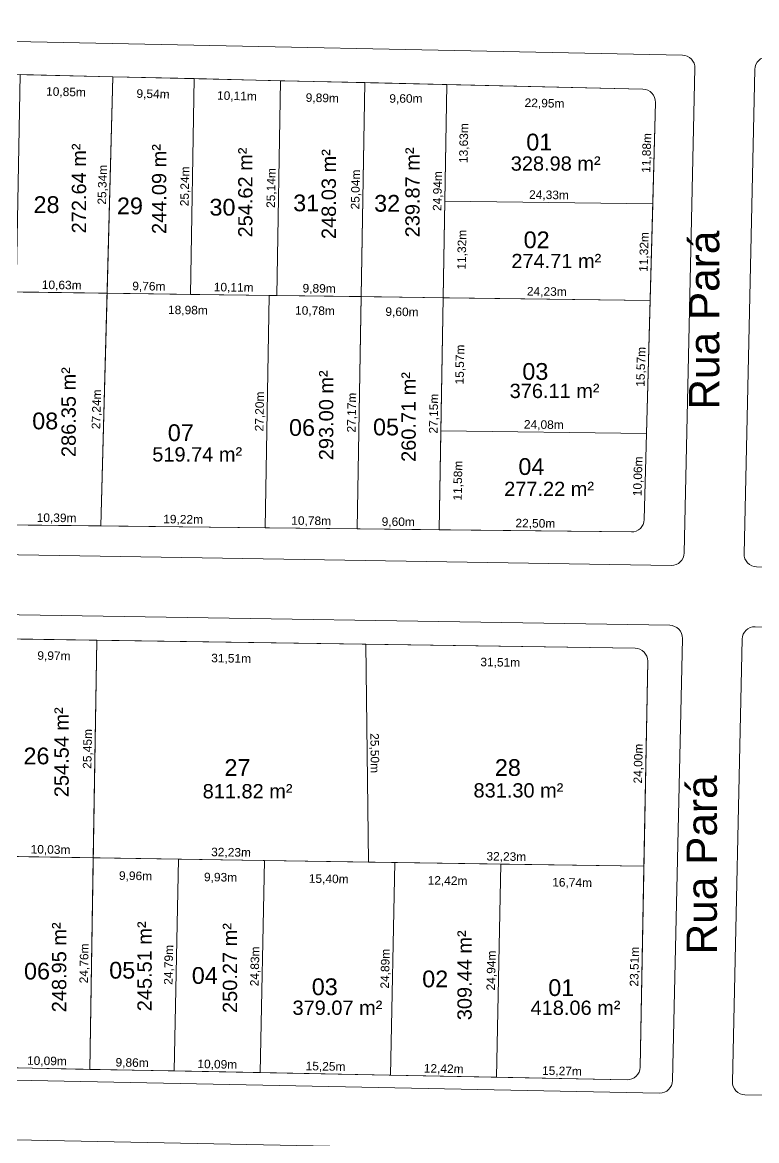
# Model space of a CAD drawing. Header units: metres. Extents: x 3808 to 8215, y 2374 to 6187.
# Drawn here: x 4943.5 to 5029.4, y 4981 to 5111.8 of the extents above; entities that cross this region are included whole.
import ezdxf
from ezdxf.enums import TextEntityAlignment as Align

# ---------------------------------------------------------------- set-up
doc = ezdxf.new("R2010")
doc.units = ezdxf.units.M
for name, color, linetype in [('Areas Lotes', 1, 'Continuous'), ('Calçada', 8, 'Continuous'), ('Lote', 7, 'Continuous'), ('Nome das Ruas', 7, 'Continuous'), ('Nº Lote', 7, 'Continuous'), ('quadras', 7, 'Continuous')]:
    doc.layers.add(name, color=color, linetype=linetype)
doc.styles.add('Arial', font='arial.ttf')
doc.dimstyles.new('Copy(2) of ISO-25', dxfattribs={"dimtxt": 1, "dimasz": 2.5, "dimexe": 1.25, "dimexo": 0.625, "dimgap": 0.2, "dimtad": 1, "dimtoh": 1, "dimlfac": 1, "dimzin": 1, "dimtxsty": 'Arial', "dimblk": 'NONE', "dimcen": 0, "dimse1": 1, "dimse2": 1, "dimsd1": 1, "dimsd2": 1, "dimclrt": 256, "dimaunit": 1, "dimadec": 3, "dimazin": 0, "dimtfac": 1, "dimtmove": 0, "dimatfit": 3, "dimldrblk": 'NONE', "dimfxl": 1, "dimtolj": 1, "dimtzin": 0, "dimarcsym": 0})

# ---------------------------------------------------------------- blocks, each defined once
blk = doc.blocks.new('*D4842')
at = {"layer": 'Defpoints', "color": 0, "linetype": 'Continuous', "transparency": 16777216}
for p in [(4952.19, 5039.51), (4952.19, 5039.51), (4951.79, 5014.05)]:
    blk.add_point(p, dxfattribs=at)
at = {"layer": 'Lote', "linetype": 'Continuous', "lineweight": 5, "transparency": 16777216, "insert": (4951.19, 5026.79), "char_height": 1, "attachment_point": 5, "rotation": 89.0823, "style": 'Arial'}
blk.add_mtext('\\A1;25,45m', dxfattribs=at)
blk = doc.blocks.new('_None')
blk = doc.blocks.new('*D4911')
at = {"layer": 'Defpoints', "color": 0, "linetype": 'Continuous', "transparency": 16777216}
for p in [(4998.99, 4988.37), (4998.99, 4988.37), (5014.26, 4988.07)]:
    blk.add_point(p, dxfattribs=at)
at = {"layer": 'Lote', "linetype": 'Continuous', "lineweight": 5, "transparency": 16777216, "insert": (5006.64, 4989.02), "char_height": 1, "attachment_point": 5, "rotation": 358.8845, "style": 'Arial'}
blk.add_mtext('\\A1;15,27m', dxfattribs=at)
blk = doc.blocks.new('*D4912')
at = {"layer": 'Defpoints', "color": 0, "linetype": 'Continuous', "transparency": 16777216}
for p in [(4986.58, 4988.61), (4986.58, 4988.61), (4998.99, 4988.37)]:
    blk.add_point(p, dxfattribs=at)
at = {"layer": 'Lote', "linetype": 'Continuous', "lineweight": 5, "transparency": 16777216, "insert": (4992.8, 4989.29), "char_height": 1, "attachment_point": 5, "rotation": 358.8845, "style": 'Arial'}
blk.add_mtext('\\A1;12,42m', dxfattribs=at)
blk = doc.blocks.new('*D4913')
at = {"layer": 'Defpoints', "color": 0, "linetype": 'Continuous', "transparency": 16777216}
for p in [(4971.33, 4988.91), (4971.33, 4988.91), (4986.58, 4988.61)]:
    blk.add_point(p, dxfattribs=at)
at = {"layer": 'Lote', "linetype": 'Continuous', "lineweight": 5, "transparency": 16777216, "insert": (4978.97, 4989.56), "char_height": 1, "attachment_point": 5, "rotation": 358.8845, "style": 'Arial'}
blk.add_mtext('\\A1;15,25m', dxfattribs=at)
blk = doc.blocks.new('*D4914')
at = {"layer": 'Defpoints', "color": 0, "linetype": 'Continuous', "transparency": 16777216}
for p in [(4961.25, 4989.11), (4961.25, 4989.11), (4971.33, 4988.91)]:
    blk.add_point(p, dxfattribs=at)
at = {"layer": 'Lote', "linetype": 'Continuous', "lineweight": 5, "transparency": 16777216, "insert": (4966.3, 4989.81), "char_height": 1, "attachment_point": 5, "rotation": 358.8845, "style": 'Arial'}
blk.add_mtext('\\A1;10,09m', dxfattribs=at)
blk = doc.blocks.new('*D4915')
at = {"layer": 'Defpoints', "color": 0, "linetype": 'Continuous', "transparency": 16777216}
for p in [(4951.39, 4989.3), (4951.39, 4989.3), (4961.25, 4989.11)]:
    blk.add_point(p, dxfattribs=at)
at = {"layer": 'Lote', "linetype": 'Continuous', "lineweight": 5, "transparency": 16777216, "insert": (4956.33, 4990), "char_height": 1, "attachment_point": 5, "rotation": 358.8845, "style": 'Arial'}
blk.add_mtext('\\A1;9,86m', dxfattribs=at)
blk = doc.blocks.new('*D4916')
at = {"layer": 'Defpoints', "color": 0, "linetype": 'Continuous', "transparency": 16777216}
for p in [(4941.3, 4989.49), (4941.3, 4989.49), (4951.39, 4989.3)]:
    blk.add_point(p, dxfattribs=at)
at = {"layer": 'Lote', "linetype": 'Continuous', "lineweight": 5, "transparency": 16777216, "insert": (4946.36, 4990.2), "char_height": 1, "attachment_point": 5, "rotation": 358.8845, "style": 'Arial'}
blk.add_mtext('\\A1;10,09m', dxfattribs=at)
blk = doc.blocks.new('*D4936')
at = {"layer": 'Defpoints', "color": 0, "linetype": 'Continuous', "transparency": 16777216}
for p in [(4942.22, 5039.65), (4952.19, 5039.51), (4952.15, 5036.73)]:
    blk.add_point(p, dxfattribs=at)
at = {"layer": 'Lote', "linetype": 'Continuous', "lineweight": 5, "transparency": 16777216, "insert": (4947.18, 5037.6), "char_height": 1, "attachment_point": 5, "rotation": 359.1606, "style": 'Arial'}
blk.add_mtext('\\A1;9,97m', dxfattribs=at)
blk = doc.blocks.new('*D4937')
at = {"layer": 'Defpoints', "color": 0, "linetype": 'Continuous', "transparency": 16777216}
for p in [(4952.19, 5039.51), (4983.7, 5039.04), (4983.66, 5036.27)]:
    blk.add_point(p, dxfattribs=at)
at = {"layer": 'Lote', "linetype": 'Continuous', "lineweight": 5, "transparency": 16777216, "insert": (4967.92, 5037.3), "char_height": 1, "attachment_point": 5, "rotation": 359.1606, "style": 'Arial'}
blk.add_mtext('\\A1;31,51m', dxfattribs=at)
blk = doc.blocks.new('*D4938')
at = {"layer": 'Defpoints', "color": 0, "linetype": 'Continuous', "transparency": 16777216}
for p in [(4983.7, 5039.04), (5015.2, 5038.58), (5015.16, 5035.81)]:
    blk.add_point(p, dxfattribs=at)
at = {"layer": 'Lote', "linetype": 'Continuous', "lineweight": 5, "transparency": 16777216, "insert": (4999.42, 5036.84), "char_height": 1, "attachment_point": 5, "rotation": 359.1606, "style": 'Arial'}
blk.add_mtext('\\A1;31,51m', dxfattribs=at)
blk = doc.blocks.new('*D4939')
at = {"layer": 'Defpoints', "color": 0, "linetype": 'Continuous', "transparency": 16777216}
for p in [(4984.01, 5013.55), (4984.01, 5013.55), (5016.23, 5013.06)]:
    blk.add_point(p, dxfattribs=at)
at = {"layer": 'Lote', "linetype": 'Continuous', "lineweight": 5, "transparency": 16777216, "insert": (5000.13, 5014.11), "char_height": 1, "attachment_point": 5, "rotation": 359.1278, "style": 'Arial'}
blk.add_mtext('\\A1;32,23m', dxfattribs=at)
blk = doc.blocks.new('*D4940')
at = {"layer": 'Defpoints', "color": 0, "linetype": 'Continuous', "transparency": 16777216}
for p in [(4951.79, 5014.05), (4951.79, 5014.05), (4984.01, 5013.55)]:
    blk.add_point(p, dxfattribs=at)
at = {"layer": 'Lote', "linetype": 'Continuous', "lineweight": 5, "transparency": 16777216, "insert": (4967.91, 5014.61), "char_height": 1, "attachment_point": 5, "rotation": 359.1117, "style": 'Arial'}
blk.add_mtext('\\A1;32,23m', dxfattribs=at)
blk = doc.blocks.new('*D4941')
at = {"layer": 'Defpoints', "color": 0, "linetype": 'Continuous', "transparency": 16777216}
for p in [(4941.75, 5014.22), (4941.75, 5014.21), (4951.79, 5014.05)]:
    blk.add_point(p, dxfattribs=at)
at = {"layer": 'Lote', "linetype": 'Continuous', "lineweight": 5, "transparency": 16777216, "insert": (4946.78, 5014.93), "char_height": 1, "attachment_point": 5, "rotation": 359.1117, "style": 'Arial'}
blk.add_mtext('\\A1;10,03m', dxfattribs=at)
blk = doc.blocks.new('*D4952')
at = {"layer": 'Defpoints', "color": 0, "linetype": 'Continuous', "transparency": 16777216}
for p in [(4983.7, 5039.04), (4983.7, 5039.04), (4984.01, 5013.55)]:
    blk.add_point(p, dxfattribs=at)
at = {"layer": 'Lote', "linetype": 'Continuous', "lineweight": 5, "transparency": 16777216, "insert": (4984.65, 5026.3), "char_height": 1, "attachment_point": 5, "rotation": 270.6992, "style": 'Arial'}
blk.add_mtext('\\A1;25,50m', dxfattribs=at)
blk = doc.blocks.new('*D4953')
at = {"layer": 'Defpoints', "color": 0, "linetype": 'Continuous', "transparency": 16777216}
for p in [(4999.49, 5013.31), (4999.49, 5013.31), (4998.99, 4988.37)]:
    blk.add_point(p, dxfattribs=at)
at = {"layer": 'Lote', "linetype": 'Continuous', "lineweight": 5, "transparency": 16777216, "insert": (4998.44, 5000.86), "char_height": 1, "attachment_point": 5, "rotation": 88.8457, "style": 'Arial'}
blk.add_mtext('\\A1;24,94m', dxfattribs=at)
blk = doc.blocks.new('*D4954')
at = {"layer": 'Defpoints', "color": 0, "linetype": 'Continuous', "transparency": 16777216}
for p in [(4987.08, 5013.5), (4986.58, 4988.61), (4986.58, 4988.61)]:
    blk.add_point(p, dxfattribs=at)
at = {"layer": 'Lote', "linetype": 'Continuous', "lineweight": 5, "transparency": 16777216, "insert": (4986.03, 5001.07), "char_height": 1, "attachment_point": 5, "rotation": 88.8457, "style": 'Arial'}
blk.add_mtext('\\A1;24,89m', dxfattribs=at)
blk = doc.blocks.new('*D4955')
at = {"layer": 'Defpoints', "color": 0, "linetype": 'Continuous', "transparency": 16777216}
for p in [(4971.83, 5013.73), (4971.33, 4988.91), (4971.33, 4988.91)]:
    blk.add_point(p, dxfattribs=at)
at = {"layer": 'Lote', "linetype": 'Continuous', "lineweight": 5, "transparency": 16777216, "insert": (4970.78, 5001.34), "char_height": 1, "attachment_point": 5, "rotation": 88.8457, "style": 'Arial'}
blk.add_mtext('\\A1;24,83m', dxfattribs=at)
blk = doc.blocks.new('*D4956')
at = {"layer": 'Defpoints', "color": 0, "linetype": 'Continuous', "transparency": 16777216}
for p in [(4961.74, 5013.89), (4961.25, 4989.11), (4961.25, 4989.11)]:
    blk.add_point(p, dxfattribs=at)
at = {"layer": 'Lote', "linetype": 'Continuous', "lineweight": 5, "transparency": 16777216, "insert": (4960.69, 5001.52), "char_height": 1, "attachment_point": 5, "rotation": 88.8457, "style": 'Arial'}
blk.add_mtext('\\A1;24,79m', dxfattribs=at)
blk = doc.blocks.new('*D4957')
at = {"layer": 'Defpoints', "color": 0, "linetype": 'Continuous', "transparency": 16777216}
for p in [(4951.79, 5014.05), (4951.39, 4989.3), (4951.39, 4989.3)]:
    blk.add_point(p, dxfattribs=at)
at = {"layer": 'Lote', "linetype": 'Continuous', "lineweight": 5, "transparency": 16777216, "insert": (4950.79, 5001.69), "char_height": 1, "attachment_point": 5, "rotation": 89.0823, "style": 'Arial'}
blk.add_mtext('\\A1;24,76m', dxfattribs=at)
blk = doc.blocks.new('*D4978')
at = {"layer": 'Defpoints', "color": 0, "linetype": 'Continuous', "transparency": 16777216}
for p in [(4999.49, 5013.31), (5016.23, 5013.06), (4999.45, 5010.39)]:
    blk.add_point(p, dxfattribs=at)
at = {"layer": 'Lote', "linetype": 'Continuous', "lineweight": 5, "transparency": 16777216, "insert": (5007.83, 5011.07), "char_height": 1, "attachment_point": 5, "rotation": 359.1278, "style": 'Arial'}
blk.add_mtext('\\A1;16,74m', dxfattribs=at)
blk = doc.blocks.new('*D4979')
at = {"layer": 'Defpoints', "color": 0, "linetype": 'Continuous', "transparency": 16777216}
for p in [(4987.08, 5013.5), (4999.49, 5013.31), (4987.03, 5010.58)]:
    blk.add_point(p, dxfattribs=at)
at = {"layer": 'Lote', "linetype": 'Continuous', "lineweight": 5, "transparency": 16777216, "insert": (4993.25, 5011.29), "char_height": 1, "attachment_point": 5, "rotation": 359.1278, "style": 'Arial'}
blk.add_mtext('\\A1;12,42m', dxfattribs=at)
blk = doc.blocks.new('*D4980')
at = {"layer": 'Defpoints', "color": 0, "linetype": 'Continuous', "transparency": 16777216}
for p in [(4951.79, 5014.05), (4961.74, 5013.89), (4951.74, 5011.12)]:
    blk.add_point(p, dxfattribs=at)
at = {"layer": 'Lote', "linetype": 'Continuous', "lineweight": 5, "transparency": 16777216, "insert": (4956.73, 5011.85), "char_height": 1, "attachment_point": 5, "rotation": 359.1278, "style": 'Arial'}
blk.add_mtext('\\A1;9,96m', dxfattribs=at)
blk = doc.blocks.new('*D4981')
at = {"layer": 'Defpoints', "color": 0, "linetype": 'Continuous', "transparency": 16777216}
for p in [(4971.68, 5013.73), (4987.08, 5013.5), (4971.63, 5010.82)]:
    blk.add_point(p, dxfattribs=at)
at = {"layer": 'Lote', "linetype": 'Continuous', "lineweight": 5, "transparency": 16777216, "insert": (4979.34, 5011.5), "char_height": 1, "attachment_point": 5, "rotation": 359.1278, "style": 'Arial'}
blk.add_mtext('\\A1;15,40m', dxfattribs=at)
blk = doc.blocks.new('*D4982')
at = {"layer": 'Defpoints', "color": 0, "linetype": 'Continuous', "transparency": 16777216}
for p in [(4961.74, 5013.89), (4971.68, 5013.73), (4961.7, 5010.97)]:
    blk.add_point(p, dxfattribs=at)
at = {"layer": 'Lote', "linetype": 'Continuous', "lineweight": 5, "transparency": 16777216, "insert": (4966.68, 5011.69), "char_height": 1, "attachment_point": 5, "rotation": 359.1278, "style": 'Arial'}
blk.add_mtext('\\A1;9,93m', dxfattribs=at)
blk = doc.blocks.new('*D4987')
at = {"layer": 'Defpoints', "color": 0, "linetype": 'Continuous', "transparency": 16777216}
for p in [(5016.23, 5013.06), (5016.23, 5013.06), (5015.79, 4989.54)]:
    blk.add_point(p, dxfattribs=at)
at = {"layer": 'Lote', "linetype": 'Continuous', "lineweight": 5, "transparency": 16777216, "insert": (5015.21, 5001.31), "char_height": 1, "attachment_point": 5, "rotation": 88.9308, "style": 'Arial'}
blk.add_mtext('\\A1;23,51m', dxfattribs=at)
blk = doc.blocks.new('*D4988')
at = {"layer": 'Defpoints', "color": 0, "linetype": 'Continuous', "transparency": 16777216}
for p in [(5016.68, 5037.05), (5016.68, 5037.05), (5016.23, 5013.06)]:
    blk.add_point(p, dxfattribs=at)
at = {"layer": 'Lote', "linetype": 'Continuous', "lineweight": 5, "transparency": 16777216, "insert": (5015.65, 5025.07), "char_height": 1, "attachment_point": 5, "rotation": 88.9308, "style": 'Arial'}
blk.add_mtext('\\A1;24,00m', dxfattribs=at)
blk = doc.blocks.new('*D5236')
at = {"layer": 'Defpoints', "color": 0, "linetype": 'Continuous', "transparency": 16777216}
for p in [(4992.27, 5052.43), (4992.27, 5052.43), (5014.76, 5052.17)]:
    blk.add_point(p, dxfattribs=at)
at = {"layer": 'Lote', "linetype": 'Continuous', "lineweight": 5, "transparency": 16777216, "insert": (5003.53, 5053.1), "char_height": 1, "attachment_point": 5, "rotation": 359.3445, "style": 'Arial'}
blk.add_mtext('\\A1;22,50m', dxfattribs=at)
blk = doc.blocks.new('*D5237')
at = {"layer": 'Defpoints', "color": 0, "linetype": 'Continuous', "transparency": 16777216}
for p in [(4982.67, 5052.54), (4982.67, 5052.54), (4992.27, 5052.43)]:
    blk.add_point(p, dxfattribs=at)
at = {"layer": 'Lote', "linetype": 'Continuous', "lineweight": 5, "transparency": 16777216, "insert": (4987.48, 5053.28), "char_height": 1, "attachment_point": 5, "rotation": 359.3445, "style": 'Arial'}
blk.add_mtext('\\A1;9,60m', dxfattribs=at)
blk = doc.blocks.new('*D5238')
at = {"layer": 'Defpoints', "color": 0, "linetype": 'Continuous', "transparency": 16777216}
for p in [(4971.9, 5052.66), (4971.9, 5052.66), (4982.67, 5052.54)]:
    blk.add_point(p, dxfattribs=at)
at = {"layer": 'Lote', "linetype": 'Continuous', "lineweight": 5, "transparency": 16777216, "insert": (4977.29, 5053.4), "char_height": 1, "attachment_point": 5, "rotation": 359.3445, "style": 'Arial'}
blk.add_mtext('\\A1;10,78m', dxfattribs=at)
blk = doc.blocks.new('*D5239')
at = {"layer": 'Defpoints', "color": 0, "linetype": 'Continuous', "transparency": 16777216}
for p in [(4952.68, 5052.88), (4952.68, 5052.88), (4971.9, 5052.66)]:
    blk.add_point(p, dxfattribs=at)
at = {"layer": 'Lote', "linetype": 'Continuous', "lineweight": 5, "transparency": 16777216, "insert": (4962.3, 5053.57), "char_height": 1, "attachment_point": 5, "rotation": 359.3445, "style": 'Arial'}
blk.add_mtext('\\A1;19,22m', dxfattribs=at)
blk = doc.blocks.new('*D5240')
at = {"layer": 'Defpoints', "color": 0, "linetype": 'Continuous', "transparency": 16777216}
for p in [(4942.29, 5053), (4942.29, 5053), (4952.68, 5052.88)]:
    blk.add_point(p, dxfattribs=at)
at = {"layer": 'Lote', "linetype": 'Continuous', "lineweight": 5, "transparency": 16777216, "insert": (4947.49, 5053.74), "char_height": 1, "attachment_point": 5, "rotation": 359.3445, "style": 'Arial'}
blk.add_mtext('\\A1;10,39m', dxfattribs=at)
blk = doc.blocks.new('*D5258')
at = {"layer": 'Defpoints', "color": 0, "linetype": 'Continuous', "transparency": 16777216}
for p in [(4943.22, 5105.7), (4954.06, 5105.44), (4953.99, 5102.65)]:
    blk.add_point(p, dxfattribs=at)
at = {"layer": 'Lote', "linetype": 'Continuous', "lineweight": 5, "transparency": 16777216, "insert": (4948.59, 5103.58), "char_height": 1, "attachment_point": 5, "rotation": 358.6488, "style": 'Arial'}
blk.add_mtext('\\A1;10,85m', dxfattribs=at)
blk = doc.blocks.new('*D5259')
at = {"layer": 'Defpoints', "color": 0, "linetype": 'Continuous', "transparency": 16777216}
for p in [(4954.06, 5105.44), (4963.6, 5105.22), (4963.53, 5102.43)]:
    blk.add_point(p, dxfattribs=at)
at = {"layer": 'Lote', "linetype": 'Continuous', "lineweight": 5, "transparency": 16777216, "insert": (4958.78, 5103.34), "char_height": 1, "attachment_point": 5, "rotation": 358.6488, "style": 'Arial'}
blk.add_mtext('\\A1;9,54m', dxfattribs=at)
blk = doc.blocks.new('*D5260')
at = {"layer": 'Defpoints', "color": 0, "linetype": 'Continuous', "transparency": 16777216}
for p in [(4963.6, 5105.22), (4973.7, 5104.98), (4973.63, 5102.19)]:
    blk.add_point(p, dxfattribs=at)
at = {"layer": 'Lote', "linetype": 'Continuous', "lineweight": 5, "transparency": 16777216, "insert": (4968.6, 5103.11), "char_height": 1, "attachment_point": 5, "rotation": 358.6488, "style": 'Arial'}
blk.add_mtext('\\A1;10,11m', dxfattribs=at)
blk = doc.blocks.new('*D5261')
at = {"layer": 'Defpoints', "color": 0, "linetype": 'Continuous', "transparency": 16777216}
for p in [(4973.7, 5104.98), (4983.58, 5104.75), (4983.52, 5101.96)]:
    blk.add_point(p, dxfattribs=at)
at = {"layer": 'Lote', "linetype": 'Continuous', "lineweight": 5, "transparency": 16777216, "insert": (4978.59, 5102.87), "char_height": 1, "attachment_point": 5, "rotation": 358.6488, "style": 'Arial'}
blk.add_mtext('\\A1;9,89m', dxfattribs=at)
blk = doc.blocks.new('*D5262')
at = {"layer": 'Defpoints', "color": 0, "linetype": 'Continuous', "transparency": 16777216}
for p in [(4993.18, 5104.52), (5016.12, 5103.98), (5016.06, 5101.19)]:
    blk.add_point(p, dxfattribs=at)
at = {"layer": 'Lote', "linetype": 'Continuous', "lineweight": 5, "transparency": 16777216, "insert": (5004.6, 5102.26), "char_height": 1, "attachment_point": 5, "rotation": 358.6488, "style": 'Arial'}
blk.add_mtext('\\A1;22,95m', dxfattribs=at)
blk = doc.blocks.new('*D5263')
at = {"layer": 'Defpoints', "color": 0, "linetype": 'Continuous', "transparency": 16777216}
for p in [(4992.94, 5090.89), (5017.27, 5090.56), (5017.27, 5090.56)]:
    blk.add_point(p, dxfattribs=at)
at = {"layer": 'Lote', "linetype": 'Continuous', "lineweight": 5, "transparency": 16777216, "insert": (5005.12, 5091.53), "char_height": 1, "attachment_point": 5, "rotation": 359.2265, "style": 'Arial'}
blk.add_mtext('\\A1;24,33m', dxfattribs=at)
blk = doc.blocks.new('*D5264')
at = {"layer": 'Defpoints', "color": 0, "linetype": 'Continuous', "transparency": 16777216}
for p in [(4992.74, 5079.58), (5016.97, 5079.25), (5016.97, 5079.25)]:
    blk.add_point(p, dxfattribs=at)
at = {"layer": 'Lote', "linetype": 'Continuous', "lineweight": 5, "transparency": 16777216, "insert": (5004.87, 5080.22), "char_height": 1, "attachment_point": 5, "rotation": 359.2265, "style": 'Arial'}
blk.add_mtext('\\A1;24,23m', dxfattribs=at)
blk = doc.blocks.new('*D5265')
at = {"layer": 'Defpoints', "color": 0, "linetype": 'Continuous', "transparency": 16777216}
for p in [(4992.47, 5064.01), (5016.55, 5063.68), (5016.55, 5063.68)]:
    blk.add_point(p, dxfattribs=at)
at = {"layer": 'Lote', "linetype": 'Continuous', "lineweight": 5, "transparency": 16777216, "insert": (5004.52, 5064.65), "char_height": 1, "attachment_point": 5, "rotation": 359.2265, "style": 'Arial'}
blk.add_mtext('\\A1;24,08m', dxfattribs=at)
blk = doc.blocks.new('*D5266')
at = {"layer": 'Defpoints', "color": 0, "linetype": 'Continuous', "transparency": 16777216}
for p in [(5016.55, 5063.68), (5016.55, 5063.68), (5016.28, 5053.63)]:
    blk.add_point(p, dxfattribs=at)
at = {"layer": 'Lote', "linetype": 'Continuous', "lineweight": 5, "transparency": 16777216, "insert": (5015.61, 5058.68), "char_height": 1, "attachment_point": 5, "rotation": 88.4657, "style": 'Arial'}
blk.add_mtext('\\A1;10,06m', dxfattribs=at)
blk = doc.blocks.new('*D5267')
at = {"layer": 'Defpoints', "color": 0, "linetype": 'Continuous', "transparency": 16777216}
for p in [(5016.97, 5079.25), (5016.97, 5079.25), (5016.55, 5063.68)]:
    blk.add_point(p, dxfattribs=at)
at = {"layer": 'Lote', "linetype": 'Continuous', "lineweight": 5, "transparency": 16777216, "insert": (5015.96, 5071.49), "char_height": 1, "attachment_point": 5, "rotation": 88.4657, "style": 'Arial'}
blk.add_mtext('\\A1;15,57m', dxfattribs=at)
blk = doc.blocks.new('*D5268')
at = {"layer": 'Defpoints', "color": 0, "linetype": 'Continuous', "transparency": 16777216}
for p in [(5017.27, 5090.56), (5017.27, 5090.56), (5016.97, 5079.25)]:
    blk.add_point(p, dxfattribs=at)
at = {"layer": 'Lote', "linetype": 'Continuous', "lineweight": 5, "transparency": 16777216, "insert": (5016.32, 5084.93), "char_height": 1, "attachment_point": 5, "rotation": 88.4657, "style": 'Arial'}
blk.add_mtext('\\A1;11,32m', dxfattribs=at)
blk = doc.blocks.new('*D5269')
at = {"layer": 'Defpoints', "color": 0, "linetype": 'Continuous', "transparency": 16777216}
for p in [(5017.59, 5102.44), (5017.59, 5102.44), (5017.27, 5090.56)]:
    blk.add_point(p, dxfattribs=at)
at = {"layer": 'Lote', "linetype": 'Continuous', "lineweight": 5, "transparency": 16777216, "insert": (5016.63, 5096.52), "char_height": 1, "attachment_point": 5, "rotation": 88.4657, "style": 'Arial'}
blk.add_mtext('\\A1;11,88m', dxfattribs=at)
blk = doc.blocks.new('*D5270')
at = {"layer": 'Defpoints', "color": 0, "linetype": 'Continuous', "transparency": 16777216}
for p in [(4973.26, 5079.84), (4973.26, 5079.84), (4983.15, 5079.71)]:
    blk.add_point(p, dxfattribs=at)
at = {"layer": 'Lote', "linetype": 'Continuous', "lineweight": 5, "transparency": 16777216, "insert": (4978.22, 5080.58), "char_height": 1, "attachment_point": 5, "rotation": 359.2265, "style": 'Arial'}
blk.add_mtext('\\A1;9,89m', dxfattribs=at)
blk = doc.blocks.new('*D5271')
at = {"layer": 'Defpoints', "color": 0, "linetype": 'Continuous', "transparency": 16777216}
for p in [(4963.16, 5079.98), (4963.16, 5079.98), (4973.26, 5079.84)]:
    blk.add_point(p, dxfattribs=at)
at = {"layer": 'Lote', "linetype": 'Continuous', "lineweight": 5, "transparency": 16777216, "insert": (4968.22, 5080.71), "char_height": 1, "attachment_point": 5, "rotation": 359.2265, "style": 'Arial'}
blk.add_mtext('\\A1;10,11m', dxfattribs=at)
blk = doc.blocks.new('*D5272')
at = {"layer": 'Defpoints', "color": 0, "linetype": 'Continuous', "transparency": 16777216}
for p in [(4953.39, 5080.11), (4953.39, 5080.11), (4963.16, 5079.98)]:
    blk.add_point(p, dxfattribs=at)
at = {"layer": 'Lote', "linetype": 'Continuous', "lineweight": 5, "transparency": 16777216, "insert": (4958.29, 5080.84), "char_height": 1, "attachment_point": 5, "rotation": 359.2265, "style": 'Arial'}
blk.add_mtext('\\A1;9,76m', dxfattribs=at)
blk = doc.blocks.new('*D5273')
at = {"layer": 'Defpoints', "color": 0, "linetype": 'Continuous', "transparency": 16777216}
for p in [(4942.77, 5080.25), (4942.77, 5080.25), (4953.39, 5080.11)]:
    blk.add_point(p, dxfattribs=at)
at = {"layer": 'Lote', "linetype": 'Continuous', "lineweight": 5, "transparency": 16777216, "insert": (4948.09, 5080.98), "char_height": 1, "attachment_point": 5, "rotation": 359.2265, "style": 'Arial'}
blk.add_mtext('\\A1;10,63m', dxfattribs=at)
blk = doc.blocks.new('*D5290')
at = {"layer": 'Defpoints', "color": 0, "linetype": 'Continuous', "transparency": 16777216}
for p in [(4953.39, 5080.11), (4972.37, 5079.85), (4972.33, 5077.12)]:
    blk.add_point(p, dxfattribs=at)
at = {"layer": 'Lote', "linetype": 'Continuous', "lineweight": 5, "transparency": 16777216, "insert": (4962.86, 5078.05), "char_height": 1, "attachment_point": 5, "rotation": 359.2265, "style": 'Arial'}
blk.add_mtext('\\A1;18,98m', dxfattribs=at)
blk = doc.blocks.new('*D5291')
at = {"layer": 'Defpoints', "color": 0, "linetype": 'Continuous', "transparency": 16777216}
for p in [(4972.37, 5079.85), (4983.15, 5079.71), (4983.11, 5077.11)]:
    blk.add_point(p, dxfattribs=at)
at = {"layer": 'Lote', "linetype": 'Continuous', "lineweight": 5, "transparency": 16777216, "insert": (4977.73, 5077.98), "char_height": 1, "attachment_point": 5, "rotation": 359.2265, "style": 'Arial'}
blk.add_mtext('\\A1;10,78m', dxfattribs=at)
blk = doc.blocks.new('*D5292')
at = {"layer": 'Defpoints', "color": 0, "linetype": 'Continuous', "transparency": 16777216}
for p in [(4983.15, 5079.71), (4992.74, 5079.58), (4992.71, 5076.97)]:
    blk.add_point(p, dxfattribs=at)
at = {"layer": 'Lote', "linetype": 'Continuous', "lineweight": 5, "transparency": 16777216, "insert": (4987.92, 5077.84), "char_height": 1, "attachment_point": 5, "rotation": 359.2265, "style": 'Arial'}
blk.add_mtext('\\A1;9,60m', dxfattribs=at)
blk = doc.blocks.new('*D5293')
at = {"layer": 'Defpoints', "color": 0, "linetype": 'Continuous', "transparency": 16777216}
for p in [(4983.15, 5079.71), (4983.15, 5079.71), (4982.67, 5052.54)]:
    blk.add_point(p, dxfattribs=at)
at = {"layer": 'Lote', "linetype": 'Continuous', "lineweight": 5, "transparency": 16777216, "insert": (4982.11, 5066.14), "char_height": 1, "attachment_point": 5, "rotation": 89.0013, "style": 'Arial'}
blk.add_mtext('\\A1;27,17m', dxfattribs=at)
blk = doc.blocks.new('*D5294')
at = {"layer": 'Defpoints', "color": 0, "linetype": 'Continuous', "transparency": 16777216}
for p in [(4972.37, 5079.85), (4972.37, 5079.85), (4971.9, 5052.66)]:
    blk.add_point(p, dxfattribs=at)
at = {"layer": 'Lote', "linetype": 'Continuous', "lineweight": 5, "transparency": 16777216, "insert": (4971.33, 5066.27), "char_height": 1, "attachment_point": 5, "rotation": 89.0013, "style": 'Arial'}
blk.add_mtext('\\A1;27,20m', dxfattribs=at)
blk = doc.blocks.new('*D5295')
at = {"layer": 'Defpoints', "color": 0, "linetype": 'Continuous', "transparency": 16777216}
for p in [(4953.39, 5080.11), (4953.39, 5080.11), (4952.68, 5052.88)]:
    blk.add_point(p, dxfattribs=at)
at = {"layer": 'Lote', "linetype": 'Continuous', "lineweight": 5, "transparency": 16777216, "insert": (4952.24, 5066.52), "char_height": 1, "attachment_point": 5, "rotation": 88.498, "style": 'Arial'}
blk.add_mtext('\\A1;27,24m', dxfattribs=at)
blk = doc.blocks.new('*D5315')
at = {"layer": 'Defpoints', "color": 0, "linetype": 'Continuous', "transparency": 16777216}
for p in [(4954.06, 5105.44), (4954.06, 5105.44), (4953.39, 5080.11)]:
    blk.add_point(p, dxfattribs=at)
at = {"layer": 'Lote', "linetype": 'Continuous', "lineweight": 5, "transparency": 16777216, "insert": (4952.93, 5092.8), "char_height": 1, "attachment_point": 5, "rotation": 88.498, "style": 'Arial'}
blk.add_mtext('\\A1;25,34m', dxfattribs=at)
blk = doc.blocks.new('*D5316')
at = {"layer": 'Defpoints', "color": 0, "linetype": 'Continuous', "transparency": 16777216}
for p in [(4963.6, 5105.22), (4963.6, 5105.22), (4963.16, 5079.98)]:
    blk.add_point(p, dxfattribs=at)
at = {"layer": 'Lote', "linetype": 'Continuous', "lineweight": 5, "transparency": 16777216, "insert": (4962.58, 5092.61), "char_height": 1, "attachment_point": 5, "rotation": 89.0013, "style": 'Arial'}
blk.add_mtext('\\A1;25,24m', dxfattribs=at)
blk = doc.blocks.new('*D5317')
at = {"layer": 'Defpoints', "color": 0, "linetype": 'Continuous', "transparency": 16777216}
for p in [(4973.7, 5104.98), (4973.7, 5104.98), (4973.26, 5079.84)]:
    blk.add_point(p, dxfattribs=at)
at = {"layer": 'Lote', "linetype": 'Continuous', "lineweight": 5, "transparency": 16777216, "insert": (4972.68, 5092.42), "char_height": 1, "attachment_point": 5, "rotation": 89.0013, "style": 'Arial'}
blk.add_mtext('\\A1;25,14m', dxfattribs=at)
blk = doc.blocks.new('*D5318')
at = {"layer": 'Defpoints', "color": 0, "linetype": 'Continuous', "transparency": 16777216}
for p in [(4993.18, 5104.52), (4992.74, 5079.58), (4992.74, 5079.58)]:
    blk.add_point(p, dxfattribs=at)
at = {"layer": 'Lote', "linetype": 'Continuous', "lineweight": 5, "transparency": 16777216, "insert": (4992.16, 5092.06), "char_height": 1, "attachment_point": 5, "rotation": 89.0013, "style": 'Arial'}
blk.add_mtext('\\A1;24,94m', dxfattribs=at)
blk = doc.blocks.new('*D5319')
at = {"layer": 'Defpoints', "color": 0, "linetype": 'Continuous', "transparency": 16777216}
for p in [(4993.18, 5104.52), (4992.94, 5090.89), (4995.91, 5090.84)]:
    blk.add_point(p, dxfattribs=at)
at = {"layer": 'Lote', "linetype": 'Continuous', "lineweight": 5, "transparency": 16777216, "insert": (4995.23, 5097.67), "char_height": 1, "attachment_point": 5, "rotation": 89.0013, "style": 'Arial'}
blk.add_mtext('\\A1;13,63m', dxfattribs=at)
blk = doc.blocks.new('*D5320')
at = {"layer": 'Defpoints', "color": 0, "linetype": 'Continuous', "transparency": 16777216}
for p in [(4992.94, 5090.89), (4992.74, 5079.58), (4995.71, 5079.53)]:
    blk.add_point(p, dxfattribs=at)
at = {"layer": 'Lote', "linetype": 'Continuous', "lineweight": 5, "transparency": 16777216, "insert": (4995.01, 5085.2), "char_height": 1, "attachment_point": 5, "rotation": 89.0013, "style": 'Arial'}
blk.add_mtext('\\A1;11,32m', dxfattribs=at)
blk = doc.blocks.new('*D5321')
at = {"layer": 'Defpoints', "color": 0, "linetype": 'Continuous', "transparency": 16777216}
for p in [(4992.74, 5079.58), (4992.47, 5064.01), (4995.44, 5063.96)]:
    blk.add_point(p, dxfattribs=at)
at = {"layer": 'Lote', "linetype": 'Continuous', "lineweight": 5, "transparency": 16777216, "insert": (4994.77, 5071.76), "char_height": 1, "attachment_point": 5, "rotation": 89.0013, "style": 'Arial'}
blk.add_mtext('\\A1;15,57m', dxfattribs=at)
blk = doc.blocks.new('*D5322')
at = {"layer": 'Defpoints', "color": 0, "linetype": 'Continuous', "transparency": 16777216}
for p in [(4992.47, 5064.01), (4992.27, 5052.43), (4995.24, 5052.38)]:
    blk.add_point(p, dxfattribs=at)
at = {"layer": 'Lote', "linetype": 'Continuous', "lineweight": 5, "transparency": 16777216, "insert": (4994.54, 5058.18), "char_height": 1, "attachment_point": 5, "rotation": 89.0013, "style": 'Arial'}
blk.add_mtext('\\A1;11,58m', dxfattribs=at)
blk = doc.blocks.new('*D5323')
at = {"layer": 'Defpoints', "color": 0, "linetype": 'Continuous', "transparency": 16777216}
for p in [(4992.74, 5079.58), (4992.74, 5079.58), (4992.27, 5052.43)]:
    blk.add_point(p, dxfattribs=at)
at = {"layer": 'Lote', "linetype": 'Continuous', "lineweight": 5, "transparency": 16777216, "insert": (4991.71, 5066.02), "char_height": 1, "attachment_point": 5, "rotation": 89.0013, "style": 'Arial'}
blk.add_mtext('\\A1;27,15m', dxfattribs=at)
blk = doc.blocks.new('*D5326')
at = {"layer": 'Defpoints', "color": 0, "linetype": 'Continuous', "transparency": 16777216}
for p in [(4983.58, 5104.75), (4983.58, 5104.75), (4983.15, 5079.71)]:
    blk.add_point(p, dxfattribs=at)
at = {"layer": 'Lote', "linetype": 'Continuous', "lineweight": 5, "transparency": 16777216, "insert": (4982.56, 5092.24), "char_height": 1, "attachment_point": 5, "rotation": 89.0013, "style": 'Arial'}
blk.add_mtext('\\A1;25,04m', dxfattribs=at)
blk = doc.blocks.new('*D5327')
at = {"layer": 'Defpoints', "color": 0, "linetype": 'Continuous', "transparency": 16777216}
for p in [(4983.58, 5104.75), (4993.18, 5104.75), (4993.18, 5102)]:
    blk.add_point(p, dxfattribs=at)
at = {"layer": 'Lote', "linetype": 'Continuous', "lineweight": 5, "transparency": 16777216, "insert": (4988.38, 5102.8), "char_height": 1, "attachment_point": 5, "style": 'Arial'}
blk.add_mtext('\\A1;9,60m', dxfattribs=at)

msp = doc.modelspace()

# ---------------------------------------------------------------- linework, layer by layer
at = {"layer": 'Calçada', "linetype": 'Continuous', "lineweight": 5}
for p, q in [((5020.741, 5107.963), (4833.019, 5111.8)), ((5022.21, 5106.43), (5020.954, 5049.719)), ((5029.208, 5106.292), (5027.953, 5049.623)), ((5019.43, 5048.252), (4831.034, 5051.303)), ((5214.622, 5045.091), (5029.429, 5048.09)), ((5019.257, 5041.254), (4830.747, 5044.307)), ((5214.475, 5038.093), (5029.256, 5041.092)), ((5020.732, 5039.721), (5019.586, 4987.989)), ((5027.732, 5039.625), (5026.585, 4987.855)), ((4828.981, 4990.326), (5018.057, 4986.523)), ((5028.055, 4986.322), (5213.395, 4982.594)), ((4830.324, 4983.298), (5014.427, 4979.594))]:
    msp.add_line(p, q, dxfattribs=at)
for centre, start, end in [((5020.71, 5106.463), 358.73121, 88.82901), ((5030.708, 5106.259), 88.82901, 178.7312), ((5019.454, 5049.752), 269.07229, 358.73121), ((5029.453, 5049.59), 178.7312, 269.07229), ((5019.233, 5039.754), 358.73121, 89.07229), ((5029.231, 5039.592), 89.07229, 178.7312), ((5018.087, 4988.022), 268.84767, 358.73121), ((5028.085, 4987.821), 178.7312, 268.84767)]:
    msp.add_arc(centre, 1.5, start, end, dxfattribs=at)
at = {"layer": 'Lote', "lineweight": 5}
for p, q in [((4952.68, 5052.881), (4954.058, 5105.442)), ((4963.156, 5079.978), (4963.596, 5105.217)), ((4973.262, 5079.842), (4973.701, 5104.978)), ((4982.673, 5052.538), (4983.583, 5104.745)), ((4992.27, 5052.428), (4993.178, 5104.519)), ((4992.941, 5090.892), (5017.27, 5090.564)), ((4926.105, 5080.478), (5016.967, 5079.252)), ((4971.896, 5052.661), (4972.37, 5079.854)), ((4992.472, 5064.009), (5016.55, 5063.684)), ((4951.389, 4989.297), (4952.193, 5039.506)), ((4971.675, 5013.733), (4925.289, 5014.482)), ((4961.245, 4989.105), (4961.745, 5013.894)), ((4971.33, 4988.909), (4971.831, 5013.731)), ((5016.229, 5013.055), (4971.675, 5013.733)), ((4986.576, 4988.612), (4987.077, 5013.499)), ((4998.992, 4988.37), (4999.494, 5013.31))]:
    msp.add_line(p, q, dxfattribs=at)
at = {"layer": 'Lote', "linetype": 'Continuous', "lineweight": 5}
msp.add_line((4984.007, 5013.555), (4983.696, 5039.044), dxfattribs=at)
at = {"layer": 'Lote', "linetype": 'Continuous', "lineweight": 5, "flags": 128}
for points in [[(4954.058, 5105.442), (4943.215, 5105.697), (4942.768, 5080.253), (4953.394, 5080.11)], [(4963.596, 5105.217), (4954.058, 5105.442), (4953.394, 5080.11), (4963.156, 5079.978)], [(4963.156, 5079.978), (4973.262, 5079.842), (4973.701, 5104.978), (4963.596, 5105.217)], [(4973.262, 5079.842), (4983.147, 5079.708), (4983.583, 5104.745), (4973.701, 5104.978)], [(4983.147, 5079.708), (4992.743, 5079.579), (4992.941, 5090.892), (4993.178, 5104.519), (4983.583, 5104.745)], [(4992.743, 5079.579), (5016.967, 5079.252), (5017.27, 5090.564), (4992.941, 5090.892)], [(4942.289, 5053), (4952.68, 5052.881), (4953.394, 5080.11), (4942.768, 5080.253)], [(4972.37, 5079.854), (4953.394, 5080.11), (4952.68, 5052.881), (4971.896, 5052.661)], [(4972.37, 5079.854), (4971.896, 5052.661), (4982.673, 5052.538), (4983.147, 5079.708)], [(4983.147, 5079.708), (4982.673, 5052.538), (4992.27, 5052.428), (4992.472, 5064.009), (4992.743, 5079.579)], [(4992.743, 5079.579), (4992.472, 5064.009), (5016.55, 5063.684), (5016.967, 5079.252)], [(4941.755, 5014.216), (4951.786, 5014.054), (4952.193, 5039.506), (4942.222, 5039.652)], [(4951.786, 5014.054), (4971.675, 5013.733), (4984.007, 5013.546), (4983.696, 5039.044), (4952.193, 5039.506)], [(4941.301, 4989.494), (4951.389, 4989.297), (4951.786, 5014.054), (4941.755, 5014.216)], [(4951.389, 4989.297), (4961.245, 4989.105), (4961.745, 5013.894), (4951.786, 5014.054)], [(4961.245, 4989.105), (4971.33, 4988.909), (4971.831, 5013.731), (4971.675, 5013.733), (4961.745, 5013.894)], [(4971.33, 4988.909), (4986.576, 4988.612), (4987.077, 5013.499), (4971.831, 5013.731)], [(4986.576, 4988.612), (4998.992, 4988.37), (4999.494, 5013.31), (4987.077, 5013.499)]]:
    msp.add_lwpolyline(points, close=True, dxfattribs=at)
for points in [[(5017.27, 5090.564), (5017.588, 5102.438, 0.4151498), (5016.124, 5103.978), (4993.178, 5104.519), (4992.941, 5090.892)], [(5014.764, 5052.171, 0.4097284), (5016.281, 5053.631), (5016.55, 5063.684), (4992.472, 5064.009), (4992.27, 5052.428)], [(5016.229, 5013.055), (5016.677, 5037.055, 0.4153888), (5015.199, 5038.583), (4983.696, 5039.044), (4984.007, 5013.546)], [(4998.992, 4988.37), (5014.261, 4988.073, 0.4144501), (5015.79, 4989.545), (5016.229, 5013.055), (4999.494, 5013.31)]]:
    msp.add_lwpolyline(points, format="xyb", close=True, dxfattribs=at)
at = {"layer": 'quadras', "lineweight": 5}
for p, q in [((4834.397, 5108.264), (5016.124, 5103.978)), ((5017.588, 5102.438), (5016.281, 5053.631)), ((5014.764, 5052.171), (4832.847, 5054.252)), ((5015.199, 5038.583), (4833.314, 5041.248)), ((5015.79, 4989.545), (5016.677, 5037.055)), ((4832.384, 4991.614), (5014.261, 4988.073))]:
    msp.add_line(p, q, dxfattribs=at)
for centre, start, end in [((5016.088, 5102.478), 358.46569, 88.64879), ((5014.781, 5053.671), 269.34447, 358.46569), ((5015.177, 5037.083), 358.93078, 89.16058), ((5014.29, 4989.573), 268.8845, 358.93078)]:
    msp.add_arc(centre, 1.5, start, end, dxfattribs=at)

# ---------------------------------------------------------------- texts
at = {"layer": 'Areas Lotes', "lineweight": 5, "style": 'Arial'}
for s, p in [('272.64 m²', (4950.946, 5087.11)), ('244.09 m²', (4960.331, 5087.036)), ('254.62 m²', (4970.417, 5086.633)), ('248.03 m²', (4980.183, 5086.446)), ('239.87 m²', (4989.982, 5086.645)), ('286.35 m²', (4949.731, 5060.936)), ('293.00 m²', (4979.879, 5060.568)), ('260.71 m²', (4989.524, 5060.368)), ('254.54 m²', (4948.906, 5021.141)), ('248.95 m²', (4948.622, 4995.975)), ('245.51 m²', (4958.621, 4996.092)), ('250.27 m²', (4968.614, 4995.894)), ('309.44 m²', (4996.074, 4995.044))]:
    msp.add_text(s, height=1.6726, rotation=90, dxfattribs=at).set_placement(p)
at = {"layer": 'Areas Lotes', "linetype": 'Continuous', "lineweight": 5, "style": 'Arial'}
for s, p in [('328.98 m²', (5000.647, 5094.448)), ('274.71 m²', (5000.721, 5083.04)), ('376.11 m²', (5000.522, 5067.843)), ('519.74 m²', (4958.69, 5060.418)), ('277.22 m²', (4999.877, 5056.379)), ('811.82 m²', (4964.586, 5021.004)), ('831.30 m²', (4996.289, 5021.103)), ('379.07 m²', (4975.101, 4995.673)), ('418.06 m²', (5002.969, 4995.666))]:
    msp.add_text(s, height=1.6726, dxfattribs=at).set_placement(p)
at = {"layer": 'Nome das Ruas', "lineweight": 5, "style": 'Arial'}
for p in [(5025.057, 5066.49, 165.916), (5024.77, 5002.741, 165.916)]:
    msp.add_text('Rua Pará', height=3.55, rotation=90, dxfattribs=at).set_placement(p)
at = {"layer": 'Nº Lote', "linetype": 'Continuous', "lineweight": 5, "style": 'Arial'}
for s, p in [('01', (5003.984, 5096.816)), ('28', (4946.312, 5089.496)), ('29', (4956.077, 5089.344)), ('30', (4966.909, 5089.191)), ('31', (4976.705, 5089.696)), ('32', (4986.18, 5089.65)), ('02', (5003.679, 5085.379)), ('03', (5003.526, 5069.977)), ('08', (4946.16, 5064.182)), ('06', (4976.216, 5063.42)), ('05', (4986.049, 5063.477)), ('07', (4962.027, 5062.81)), ('04', (5003.068, 5058.845)), ('26', (4945.137, 5024.986)), ('27', (4968.66, 5023.63)), ('28', (5000.309, 5023.63)), ('06', (4945.199, 4999.81)), ('05', (4955.171, 4999.912)), ('04', (4964.839, 4999.302)), ('02', (4991.806, 4998.895)), ('03', (4978.882, 4997.98)), ('01', (5006.562, 4997.878))]:
    msp.add_text(s, height=1.96, dxfattribs=at).set_placement(p, align=Align.CENTER)

# ---------------------------------------------------------------- dimensions: what is measured, and where the dimension line sits
at = {"layer": 'Lote', "linetype": 'Continuous', "lineweight": 5}
for base, p1, p2, angle, picture, middle in [((4953.992, 5102.653), (4943.215, 5105.697), (4954.058, 5105.442), 178.64879, '*D5258', (4948.59, 5103.582)), ((4963.53, 5102.428), (4954.058, 5105.442), (4963.596, 5105.217), 178.64879, '*D5259', (4958.78, 5103.341)), ((4973.635, 5102.19), (4963.596, 5105.217), (4973.701, 5104.978), 178.64879, '*D5260', (4968.601, 5103.11)), ((4983.5173, 5101.9567), (4973.7005, 5104.9784), (4983.5831, 5104.7452), 178.64879, '*D5261', (4978.5949, 5102.8739)), ((5016.058, 5101.189), (4993.178, 5104.519), (5016.124, 5103.978), 178.64879, '*D5262', (5004.604, 5102.26)), ((5017.588, 5102.438), (5017.27, 5090.564), (5017.588, 5102.438), 268.46569, '*D5269', (5016.628, 5096.522)), ((4995.7114, 5079.5268), (4992.9406, 5090.892), (4992.7434, 5079.5786), 89.00132, '*D5320', (4995.0092, 5085.1975)), ((5017.27, 5090.564), (5016.967, 5079.252), (5017.27, 5090.564), 268.46569, '*D5268', (5016.318, 5084.929)), ((4942.768, 5080.253), (4953.394, 5080.11), (4942.768, 5080.253), 359.22655, '*D5273', (4948.092, 5080.982)), ((4953.394, 5080.11), (4963.156, 5079.978), (4953.394, 5080.11), 359.22655, '*D5272', (4958.286, 5080.845)), ((4963.156, 5079.978), (4973.262, 5079.842), (4963.156, 5079.978), 359.22655, '*D5271', (4968.22, 5080.711)), ((4995.44, 5063.957), (4992.743, 5079.579), (4992.472, 5064.009), 89.00132, '*D5321', (4994.775, 5071.756)), ((5016.967, 5079.252), (5016.55, 5063.684), (5016.967, 5079.252), 268.46569, '*D5267', (5015.958, 5071.489)), ((4995.238, 5052.376), (4992.472, 5064.009), (4992.27, 5052.428), 89.00132, '*D5322', (4994.538, 5058.181)), ((4942.289, 5053), (4952.68, 5052.881), (4942.289, 5053), 359.34447, '*D5240', (4947.494, 5053.741)), ((4952.68, 5052.881), (4971.896, 5052.661), (4952.68, 5052.881), 359.34447, '*D5239', (4962.297, 5053.572)), ((4971.896, 5052.661), (4982.673, 5052.538), (4971.896, 5052.661), 359.34447, '*D5238', (4977.294, 5053.4)), ((4982.673, 5052.538), (4992.27, 5052.428), (4982.673, 5052.538), 359.34447, '*D5237', (4987.481, 5053.284)), ((4952.153, 5036.73), (4942.222, 5039.652), (4952.193, 5039.506), 179.16058, '*D4936', (4947.179, 5037.604)), ((4983.655, 5036.268), (4952.193, 5039.506), (4983.696, 5039.044), 179.16058, '*D4937', (4967.916, 5037.3)), ((5015.158, 5035.807), (4983.696, 5039.044), (5015.199, 5038.583), 179.16058, '*D4938', (4999.419, 5036.838)), ((4941.755, 5014.21), (4951.786, 5014.054), (4941.755, 5014.216), 359.11169, '*D4941', (4946.783, 5014.933)), ((4951.741, 5011.121), (4961.745, 5013.894), (4951.786, 5014.054), 359.12783, '*D4980', (4956.733, 5011.846)), ((4961.7, 5010.969), (4971.675, 5013.733), (4961.745, 5013.894), 359.12783, '*D4982', (4966.678, 5011.694)), ((4971.631, 5010.818), (4987.077, 5013.499), (4971.675, 5013.733), 359.12783, '*D4981', (4979.344, 5011.501)), ((4987.033, 5010.583), (4999.494, 5013.31), (4987.077, 5013.499), 359.12783, '*D4979', (4993.254, 5011.29)), ((4941.301, 4989.494), (4951.389, 4989.297), (4941.301, 4989.494), 358.8845, '*D4916', (4946.361, 4990.196)), ((4951.389, 4989.297), (4961.245, 4989.105), (4951.389, 4989.297), 358.8845, '*D4915', (4956.333, 4990.002)), ((4961.245, 4989.105), (4971.33, 4988.909), (4961.245, 4989.105), 358.8845, '*D4914', (4966.303, 4989.808)), ((4971.33, 4988.909), (4986.576, 4988.612), (4971.33, 4988.909), 358.8845, '*D4913', (4978.969, 4989.561)), ((4986.576, 4988.612), (4998.992, 4988.37), (4986.576, 4988.612), 358.8845, '*D4912', (4992.799, 4989.292))]:
    dim = msp.add_linear_dim(base=base, p1=p1, p2=p2, angle=angle, dimstyle='Copy(2) of ISO-25', override={"dimpost": 'm', "dimtmove": 1}, dxfattribs=at)
    dim.commit()
    dim.dimension.update_dxf_attribs({"geometry": picture, "text_midpoint": middle})
for p1, p2, distance, picture, middle in [((4953.394, 5080.11), (4954.058, 5105.442), 0, '*D5315', (4952.925, 5092.797)), ((4963.156, 5079.978), (4963.596, 5105.217), 0, '*D5316', (4962.575, 5092.611)), ((4973.262, 5079.842), (4973.701, 5104.978), 0, '*D5317', (4972.681, 5092.424)), ((4983.147, 5079.708), (4983.583, 5104.745), 0, '*D5326', (4982.564, 5092.241)), ((4983.58308, 5104.74525), (4993.17813, 5104.74525), -2.74493, '*D5327', (4988.3806, 5102.80127)), ((4993.178, 5104.519), (4992.743, 5079.579), 0, '*D5318', (4992.16, 5092.063)), ((4993.178, 5104.519), (4992.941, 5090.892), 2.968, '*D5319', (4995.227, 5097.668)), ((4992.941, 5090.892), (5017.27, 5090.564), 0, '*D5263', (5005.116, 5091.529)), ((4983.147, 5079.708), (4973.262, 5079.842), 0, '*D5270', (4978.215, 5080.576)), ((4992.743, 5079.579), (5016.967, 5079.252), 0, '*D5264', (5004.866, 5080.216)), ((4952.68, 5052.881), (4953.394, 5080.11), 0, '*D5295', (4952.236, 5066.516)), ((4953.394, 5080.11), (4972.37, 5079.854), -2.736, '*D5290', (4962.856, 5078.046)), ((4971.896, 5052.661), (4972.37, 5079.854), 0, '*D5294', (4971.332, 5066.271)), ((4972.37, 5079.854), (4983.147, 5079.708), -2.598, '*D5291', (4977.734, 5077.984)), ((4982.673, 5052.538), (4983.147, 5079.708), 0, '*D5293', (4982.109, 5066.137)), ((4983.147, 5079.708), (4992.743, 5079.579), -2.604, '*D5292', (4987.921, 5077.84)), ((4992.2701, 5052.4281), (4992.7434, 5079.5786), 0, '*D5323', (4991.7059, 5066.0173)), ((4992.472, 5064.009), (5016.55, 5063.684), 0, '*D5265', (5004.522, 5064.647)), ((5016.281, 5053.631), (5016.55, 5063.684), 0, '*D5266', (5015.615, 5058.679)), ((5014.764, 5052.171), (4992.27, 5052.428), 0, '*D5236', (5003.526, 5053.1)), ((4951.7858, 5014.0544), (4952.1934, 5039.5057), 0, '*D4842', (4951.1887, 5026.7929)), ((4984.007, 5013.546), (4983.696, 5039.044), 0, '*D4952', (4984.653, 5026.305)), ((5016.229, 5013.055), (5016.677, 5037.055), 0, '*D4988', (5015.652, 5025.07)), ((4984.0072, 5013.5548), (4951.7858, 5014.0544), 0, '*D4940', (4967.9089, 5014.6054)), ((4951.786, 5014.054), (4951.389, 4989.297), 0, '*D4957', (4950.787, 5001.689)), ((5016.229, 5013.055), (4984.007, 5013.546), -0.009, '*D4939', (5000.13, 5014.11)), ((4961.745, 5013.894), (4961.245, 4989.105), 0, '*D4956', (4960.694, 5001.516)), ((4971.831, 5013.731), (4971.33, 4988.909), 0, '*D4955', (4970.78, 5001.336)), ((4987.077, 5013.499), (4986.576, 4988.612), 0, '*D4954', (4986.026, 5001.072)), ((4998.9916, 4988.3703), (4999.4942, 5013.3099), 0, '*D4953', (4998.4421, 5000.8562)), ((5016.229, 5013.055), (4999.494, 5013.31), 2.916, '*D4978', (5007.829, 5011.068)), ((5015.79, 4989.545), (5016.229, 5013.055), 0, '*D4987', (5015.208, 5001.315)), ((5014.261, 4988.073), (4998.992, 4988.37), 0, '*D4911', (5006.642, 4989.022))]:
    dim = msp.add_aligned_dim(p1=p1, p2=p2, distance=distance, dimstyle='Copy(2) of ISO-25', override={"dimpost": 'm'}, dxfattribs=at)
    dim.commit()
    dim.dimension.update_dxf_attribs({"geometry": picture, "text_midpoint": middle})

doc.saveas('drawing.dxf')
